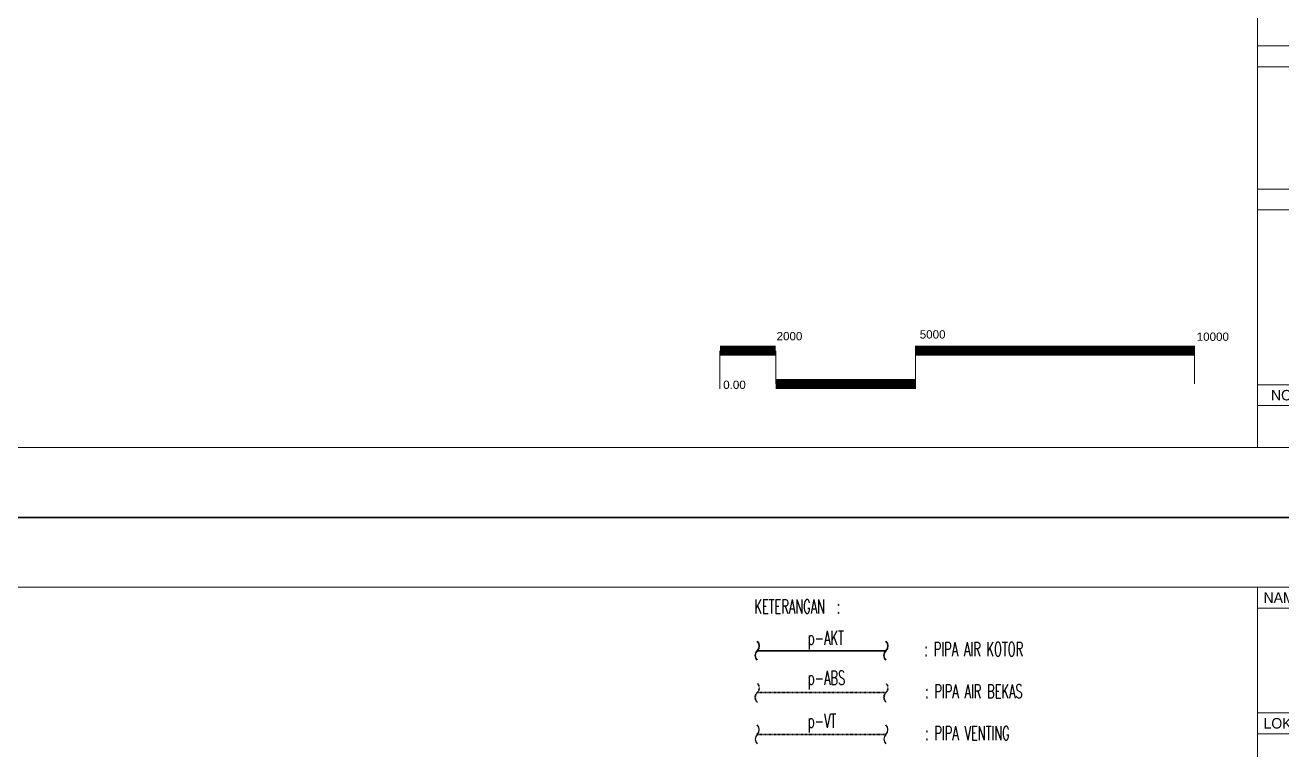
# Model space of a CAD drawing. Header units: millimetres. Extents: x -280308 to 6402717, y -14 to 2073074.
# Drawn here: x -13142 to 31867, y 514947 to 540898 of the extents above; entities that cross this region are included whole.
import ezdxf
from ezdxf.enums import TextEntityAlignment as Align

# ---------------------------------------------------------------- set-up
doc = ezdxf.new("R2010")
doc.units = ezdxf.units.MM
for name, pattern in [('( Hidden )', [0.375, 0.25, -0.125]), ('Default', [0]), ('DIVISE2', [0.625, 0.25, -0.125, 0, -0.125, 0, -0.125])]:
    doc.linetypes.add(name, pattern=pattern)
doc.layers.get('0').update_dxf_attribs({"lineweight": 0})
for name, color, linetype, lineweight, true_color in [('-P-ABK', 7, 'Continuous', 30, 0x05ffff), ('-P-AK', 7, 'Continuous', 30, 0xff0a0a), ('P-VT', 7, 'DIVISE2', 25, 0x0505ff)]:
    doc.layers.add(name, color=color, linetype=linetype, lineweight=lineweight, true_color=true_color)
doc.layers.add('A-ANNOTATION', color=144, linetype='Continuous', lineweight=0)
doc.layers.add('A-FURN-EQPM', color=177, linetype='Continuous', lineweight=0)
doc.layers.add('A-TEXT', color=254, linetype='Continuous')
doc.layers.add('TEXTKOP', color=7, linetype='Continuous')
doc.layers.add('Teks-PL', color=7, linetype='Default', true_color=0xff0a0a)
doc.styles.add('1 100', font='GOTHIC.TTF')
doc.styles.add('RS', font='ROMANS.SHX', dxfattribs={"width": 0.8})
doc.styles.get("Standard").update_dxf_attribs({"font": 'arial.ttf'})

# ---------------------------------------------------------------- blocks, each defined once
blk = doc.blocks.new('*U61')
at = {"layer": 'A-ANNOTATION'}
for p, q in [((0, 0), (0, 5.75)), ((8.41, 5.75), (8.41, 0.75)), ((29.44, 0.75), (29.44, 6.5))]:
    blk.add_line(p, q, dxfattribs=at)
at = {"layer": 'A-ANNOTATION', "const_width": 1.5}
for points in [[(0, 5.75), (8.41, 5.75)], [(8.41, 0.75), (29.44, 0.75)]]:
    blk.add_lwpolyline(points, dxfattribs=at)
at = {"layer": 'A-TEXT', "ltscale": 0.25}
for p in [(15.5, 5), (45.5, 5), (0.5, 0)]:
    blk.add_attdef('VALUE', p, '', height=1.25, dxfattribs=at)
blk = doc.blocks.new('*U62')
at = {"layer": 'A-ANNOTATION'}
for p, q in [((0, 0), (0, 5.75)), ((42.05, 0.75), (42.05, 6.5)), ((42.05, 5.75), (42.05, 0.75))]:
    blk.add_line(p, q, dxfattribs=at)
at = {"layer": 'A-ANNOTATION', "const_width": 1.5}
for points in [[(0, 5.75), (42.05, 5.75)], [(42.05, 0.75), (42.05, 0.75)]]:
    blk.add_lwpolyline(points, dxfattribs=at)
at = {"layer": 'A-TEXT', "ltscale": 0.25}
for p in [(15.5, 5), (45.5, 5), (0.5, 0)]:
    blk.add_attdef('VALUE', p, '', height=1.25, dxfattribs=at)
blk = doc.blocks.new('KOP GAMBAR')
for p, q in [((354287, 166961), (270287, 166961)), ((342287, 161361), (352287, 161361)), ((342287, 121067), (352287, 121067)), ((342287, 116967), (352287, 116967)), ((342287, 111361), (352287, 111361)), ((270287, 107561), (354287, 107561))]:
    blk.add_line(p, q)
at = {"color": 5}
for p, q in [((352287, 164961), (273287, 164961)), ((342287, 109561), (342287, 164961)), ((273287, 109561), (352287, 109561))]:
    blk.add_line(p, q, dxfattribs=at)
at = {"ltscale": 8}
for p, q in [((342287, 164361), (352287, 164361)), ((342287, 160761), (352287, 160761)), ((342287, 120467), (352287, 120467)), ((342287, 116367), (352287, 116367)), ((342287, 110761), (352287, 110761))]:
    blk.add_line(p, q, dxfattribs=at)
at = {"layer": 'A-FURN-EQPM', "color": 0, "linetype": 'ByBlock', "lineweight": -2, "ltscale": 0.25}
blk.add_lwpolyline([(270287, 107561), (354287, 107561), (354287, 166961), (270287, 166961)], close=True, dxfattribs=at)
at = {"layer": 'TEXTKOP', "style": '1 100'}
for s, p in [('NAMA PROYEK :', (342459, 164661)), ('LOKASI PROYEK :', (342459, 161061))]:
    blk.add_text(s, height=300, dxfattribs=at).set_placement(p, align=Align.MIDDLE_LEFT)
blk.add_text('NO. GAMBAR', height=300, dxfattribs=at).set_placement((343954, 111061), align=Align.MIDDLE_CENTER)

msp = doc.modelspace()

# ---------------------------------------------------------------- linework, layer by layer
at = {"layer": '-P-ABK', "linetype": '( Hidden )', "ltscale": 0.002, "extrusion": (0, 0.052336, 0.99863)}
msp.add_line((17688, 516998.9, -66.4), (13076.9, 516998.9, -66.4), dxfattribs=at)
for centre, start, end in [((-12906.2, -516464.6, 26991.4), 135, 225), ((-17517.3, -516464.6, 26991.4), 135, 225), ((-13247.6, -516123.1, 26991.4), 315, 45), ((-17858.8, -516123.1, 26991.4), 315, 45)]:
    msp.add_arc(centre, 241.4, start, end, dxfattribs=at)
at = {"layer": '-P-AK', "extrusion": (0, 0.052336, 0.99863)}
msp.add_line((13076.9, 518496.8, -144.9), (17688, 518496.8, -144.9), dxfattribs=at)
for centre, start, end in [((-12906.2, -517964.6, 26991.4), 135, 225), ((-17517.3, -517964.6, 26991.4), 135, 225), ((-13247.6, -517623.1, 26991.4), 315, 45), ((-17858.8, -517623.1, 26991.4), 315, 45)]:
    msp.add_arc(centre, 241.4, start, end, dxfattribs=at)
at = {"layer": 'P-VT', "lineweight": 30, "ltscale": 0.002, "extrusion": (0, 0.052336, 0.99863)}
msp.add_line((17688, 515500.9, 12.1), (13076.9, 515500.9, 12.1), dxfattribs=at)
at = {"layer": 'Teks-PL', "ltscale": 100, "extrusion": (0, 0.052336, 0.99863)}
for centre, start, end in [((-12906.2, -514964.6, 26991.4), 135, 225), ((-17517.3, -514964.6, 26991.4), 135, 225), ((-13247.6, -514623.1, 26991.4), 315, 45), ((-17858.8, -514623.1, 26991.4), 315, 45)]:
    msp.add_arc(centre, 241.4, start, end, dxfattribs=at)

# ---------------------------------------------------------------- block references
ref = msp.add_blockref('*U61', (11740.2, 527871.6), dxfattribs=dict(xscale=237.802605851613, yscale=237.802605851613, zscale=237.802605851613))
ref.add_attrib('VALUE', '5000', (18897.7, 529675.7), dxfattribs={"layer": 'A-TEXT', "ltscale": 0.25, "height": 297.25})
ref.add_attrib('VALUE', '2000', (13770.6, 529613.5), dxfattribs={"layer": 'A-TEXT', "ltscale": 0.25, "height": 297.25})
ref.add_attrib('VALUE', '0.00', (11859.1, 527871.6), dxfattribs={"layer": 'A-TEXT', "ltscale": 0.25, "height": 297.25})
ref = msp.add_blockref('*U62', (18740.2, 527871.6), dxfattribs=dict(xscale=237.802605851613, yscale=237.802605851613, zscale=237.802605851613))
ref.add_attrib('VALUE', '10000', (28816.8, 529593.8), dxfattribs={"layer": 'A-TEXT', "ltscale": 0.25, "height": 297.25})
at = {"layer": 'A-FURN-EQPM', "color": 0, "linetype": 'ByBlock', "lineweight": -2, "xscale": 1.25, "yscale": 1.25, "zscale": 1.25}
for p in [(-396862.5, 388821.6), (-396862.5, 314571.6)]:
    msp.add_blockref('KOP GAMBAR', p, dxfattribs=at)

# ---------------------------------------------------------------- texts
at = {"layer": 'Teks-PL', "color": 7, "extrusion": (0, 0.052336, 0.99863), "style": 'RS', "width": 0.6}
for s, p in [('KETERANGAN  :', (-12975.2, -519113.7, 27205.6)), (': PIPA AIR KOTOR', (-19066, -517597.4, 26991.4)), (': PIPA AIR BEKAS', (-19087.1, -516087.5, 26991.4)), (': PIPA VENTING', (-19087.1, -514591.9, 26991.4))]:
    msp.add_text(s, height=500, rotation=180, dxfattribs=at).set_placement(p)
at = {"layer": 'Teks-PL', "extrusion": (0, 0.052336, 0.99863), "style": 'RS', "width": 0.6}
for s, p in [('p-AKT', (-14890, -517996.8, 27147.1)), ('p-ABS', (-14890, -516582.9, 26837.1)), ('p-VT', (-14890, -515025.7, 26991.4))]:
    msp.add_text(s, height=500, rotation=180, dxfattribs=at).set_placement(p)

doc.saveas('drawing.dxf')
